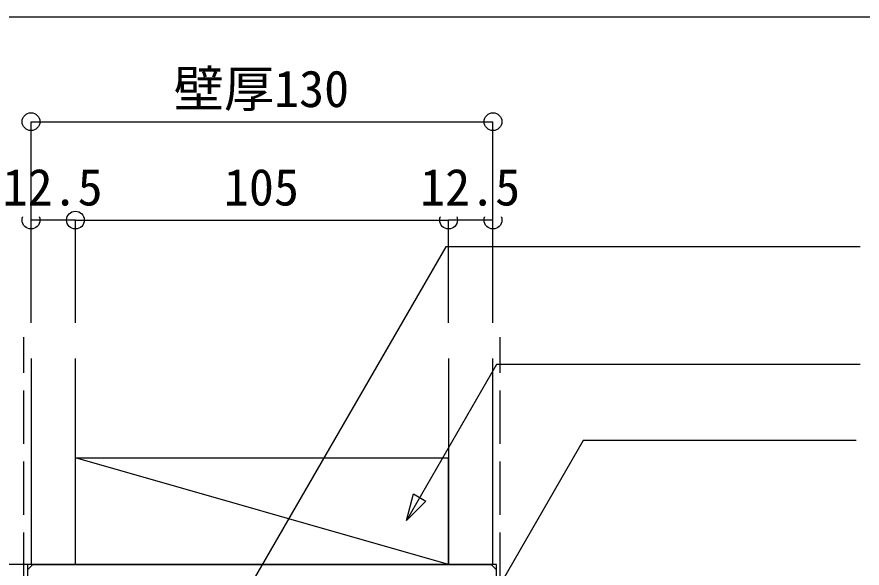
# Model space of a CAD drawing. Units: millimetres, scale not verified. Extents: x -1051 to 1051, y -744 to 744.
# Drawn here: x 542.8 to 780.6, y 532.4 to 687.5 of the extents above; entities that cross this region are included whole.
import ezdxf
from ezdxf.enums import TextEntityAlignment as Align

# ---------------------------------------------------------------- set-up
doc = ezdxf.new("R2010")
doc.units = ezdxf.units.MM
doc.header["$LTSCALE"] = 5
doc.linetypes.add('DASHED3', pattern=[4, 3, -1])
for name, color, linetype in [('0-0', 7, 'Continuous'), ('1-0', 7, 'Continuous'), ('3-0', 5, 'Continuous'), ('4-0', 4, 'Continuous'), ('5-0', 7, 'Continuous')]:
    doc.layers.add(name, color=color, linetype=linetype)
doc.styles.add('ＭＳ ゴシック', font='')
doc.styles.get('ＭＳ ゴシック').set_extended_font_data('MS Gothic')

msp = doc.modelspace()

# ---------------------------------------------------------------- linework, layer by layer
at = {"layer": '0-0', "color": 2}
msp.add_line((-987.5, 687.5), (987.5, 687.5), dxfattribs=at)
at = {"layer": '1-0'}
for p, q in [((559.242, 533.365), (559.242, 563.365)), ((559.242, 563.365), (664.242, 563.365)), ((664.242, 533.365), (559.242, 563.365)), ((664.242, 533.365), (664.242, 563.365)), ((559.242, 533.365), (664.242, 533.365))]:
    msp.add_line(p, q, dxfattribs=at)
for points in [[(546.742, 591.365), (546.742, 533.365), (559.242, 533.365), (559.242, 591.365)], [(664.242, 591.365), (664.242, 533.365), (676.742, 533.365), (676.742, 591.365)]]:
    msp.add_lwpolyline(points, dxfattribs=at)
at = {"layer": '3-0', "color": 3, "linetype": 'DASHED3'}
for p, q in [((544.742, 507.365), (544.742, 597.365)), ((678.742, 507.365), (678.742, 597.365))]:
    msp.add_line(p, q, dxfattribs=at)
at = {"layer": '3-0', "color": 7}
for points in [[(677.742, -166.635), (677.742, 533.365), (545.742, 533.365), (545.742, -166.635)], [(547.242, 533.365), (545.742, 531.865), (545.742, 510.865), (547.242, 509.365), (588.742, 509.365), (588.742, 517.365), (603.742, 517.365), (603.742, 509.365), (676.242, 509.365), (677.742, 510.865), (677.742, 531.865), (676.242, 533.365)]]:
    msp.add_lwpolyline(points, close=True, dxfattribs=at)
at = {"layer": '4-0'}
for p, q in [((546.742, 658.009), (676.742, 658.009)), ((546.742, 601.365), (546.742, 630.308)), ((559.242, 630.308), (546.742, 630.308)), ((559.242, 601.365), (559.242, 630.308)), ((664.242, 601.365), (664.242, 630.308)), ((664.242, 601.365), (664.242, 630.308)), ((676.742, 630.308), (664.242, 630.308)), ((676.742, 601.365), (676.742, 630.308)), ((548.804, 533.365), (365.742, 533.365))]:
    msp.add_line(p, q, dxfattribs=at)
for centre in [(546.742, 658.009), (676.742, 658.009), (546.742, 630.308), (559.242, 630.308), (664.242, 630.308), (664.242, 630.308), (676.742, 630.308)]:
    msp.add_circle(centre, 2.5, dxfattribs=at)
at = {"layer": '5-0', "color": 6}
for points in [[(780.103, 622.753), (663.431, 622.753), (600.853, 514.365)], [(780.103, 589.673), (677.742, 589.673), (652.384, 545.753)], [(778.913, 568.247), (702.166, 568.247), (676.242, 523.345)]]:
    msp.add_lwpolyline(points, dxfattribs=at)
msp.add_lwpolyline([(657.877, 551.246), (652.384, 545.753), (654.395, 553.257)], close=True, dxfattribs=at)

# ---------------------------------------------------------------- next in the draw order: wipeouts: each hides what was drawn before it
at = {"color": 7}
for points in [[(586.906, 659.009), (586.906, 673.12), (636.577, 673.12), (636.577, 659.009)], [(538.739, 631.308), (538.739, 645.419), (567.244, 645.419), (567.244, 631.308)]]:
    msp.add_wipeout(points, dxfattribs=at)

# ---------------------------------------------------------------- next in the draw order: linework, layer by layer
at = {"layer": '4-0'}
for p, q in [((546.742, 601.365), (546.742, 658.009)), ((559.242, 601.365), (559.242, 630.308)), ((559.242, 630.308), (664.242, 630.308))]:
    msp.add_line(p, q, dxfattribs=at)
msp.add_circle((559.242, 630.308), 2.5, dxfattribs=at)

# ---------------------------------------------------------------- next in the draw order: texts
at = {"layer": '4-0', "style": 'ＭＳ ゴシック'}
for s, p in [('壁厚130', (586.906, 659.009)), ('12.5', (538.739, 631.308))]:
    msp.add_text(s, height=10.35, dxfattribs=at).set_placement(p, align=Align.BOTTOM_LEFT)

# ---------------------------------------------------------------- next in the draw order: wipeouts: each hides what was drawn before it
at = {"color": 7}
for points in [[(601.017, 631.308), (601.017, 645.419), (622.466, 645.419), (622.466, 631.308)], [(656.239, 631.308), (656.239, 645.419), (684.744, 645.419), (684.744, 631.308)]]:
    msp.add_wipeout(points, dxfattribs=at)

# ---------------------------------------------------------------- next in the draw order: linework, layer by layer
at = {"layer": '4-0'}
msp.add_line((676.742, 601.365), (676.742, 658.009), dxfattribs=at)

# ---------------------------------------------------------------- next in the draw order: texts
at = {"layer": '4-0', "style": 'ＭＳ ゴシック'}
for s, p in [('105', (601.017, 631.308)), ('12.5', (656.239, 631.308))]:
    msp.add_text(s, height=10.35, dxfattribs=at).set_placement(p, align=Align.BOTTOM_LEFT)

doc.saveas('drawing.dxf')
